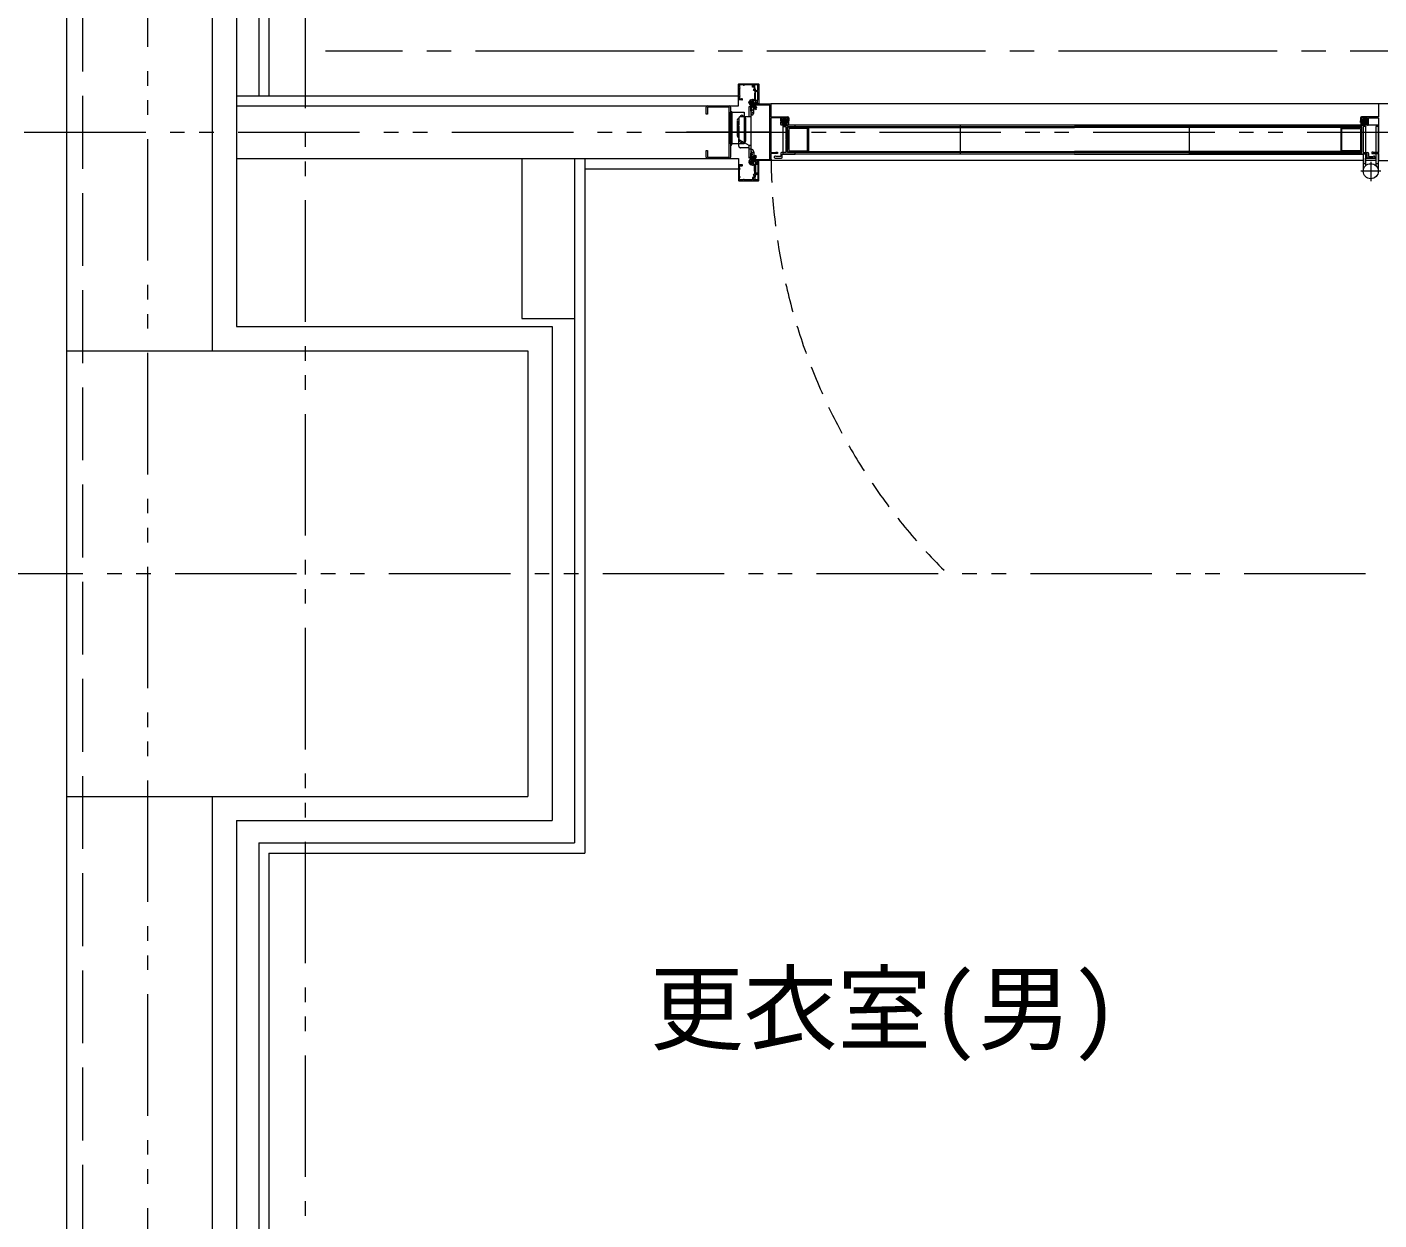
# Model space of a CAD drawing. Units: millimetres at full size. Extents: x -12803 to 120774, y -9413 to 101127.
# Drawn here: x 78931 to 80600, y 10753 to 12226 of the extents above; entities that cross this region are included whole.
import ezdxf
from ezdxf.enums import TextEntityAlignment as Align

# ---------------------------------------------------------------- set-up
doc = ezdxf.new("R2010")
doc.units = ezdxf.units.MM
doc.header["$LTSCALE"] = 30
for name, pattern in [('CHAIN2', [12, 9, -1, 1, -1]), ('DASHED1', [1.8, 1.2, -0.6]), ('DASHED3', [4, 3, -1]), ('DOUBLE_CHAIN1', [8.8, 5, -1, 0.6, -0.6, 0.6, -1])]:
    doc.linetypes.add(name, pattern=pattern)
doc.layers.add('0-0_NoName', color=7, linetype='Continuous')
doc.layers.add('2-E_AIHO12-部屋名', color=7, linetype='Continuous')
for name, color, linetype, lineweight in [('2-0_通芯', 7, 'DOUBLE_CHAIN1', 15), ('2-1_躯体', 7, 'Continuous', 15), ('2-2_間仕切り芯', 7, 'DOUBLE_CHAIN1', 15), ('2-3_間仕切り', 7, 'Continuous', 15), ('2-A_建具', 7, 'Continuous', 15), ('3-2_AIHO08-壁芯', 7, 'CHAIN2', 15)]:
    doc.layers.add(name, color=color, linetype=linetype, lineweight=lineweight)
doc.styles.add('ＭＳ ゴシック', font='')
doc.styles.get('ＭＳ ゴシック').set_extended_font_data('MS Gothic')

# ---------------------------------------------------------------- blocks, each defined once
blk = doc.blocks.new('グループ部品-732')
at = {"layer": '2-0_通芯'}
for p, q in [((79079.36, 20799.98), (79079.36, 5670.44)), ((74361.66, 11551.41), (120774.36, 11551.41))]:
    blk.add_line(p, q, dxfattribs=at)
at = {"layer": '2-1_躯体'}
for p, q in [((78979.36, 12381.41), (78979.36, 6706.41)), ((79159.36, 12341.41), (79159.36, 11826.41)), ((78979.36, 11826.41), (79549.36, 11826.41)), ((79549.36, 11826.41), (79549.36, 11276.41)), ((78979.36, 11276.41), (79549.36, 11276.41)), ((79159.36, 11276.41), (79159.36, 7276.41))]:
    blk.add_line(p, q, dxfattribs=at)
at = {"layer": '2-1_躯体', "linetype": 'DASHED3'}
blk.add_line((78999.36, 12381.41), (78999.36, 6726.41), dxfattribs=at)
at = {"layer": '2-2_間仕切り芯'}
blk.add_line((77079.36, 12096.41), (82717.65, 12096.41), dxfattribs=at)
at = {"layer": '2-3_間仕切り'}
for p, q in [((79189.36, 12341.41), (79189.36, 11856.41)), ((79216.86, 12341.41), (79216.86, 12141.41)), ((79229.36, 12341.41), (79229.36, 12141.41)), ((79189.36, 12141.41), (79809.36, 12141.41)), ((79189.36, 12128.91), (79809.36, 12128.91)), ((79189.36, 12063.91), (79809.36, 12063.91)), ((79541.86, 12063.91), (79541.86, 11866.41)), ((79606.86, 12063.91), (79606.86, 11218.91)), ((79619.36, 12063.91), (79619.36, 11206.41)), ((79619.36, 12051.41), (79809.36, 12051.41)), ((79189.36, 11856.41), (79579.36, 11856.41)), ((79541.86, 11866.41), (79606.86, 11866.41)), ((79579.36, 11856.41), (79579.36, 11246.41)), ((79189.36, 11246.41), (79579.36, 11246.41)), ((79216.86, 11218.91), (79216.86, 9341.41)), ((79216.86, 11218.91), (79606.86, 11218.91)), ((79229.36, 11206.41), (79619.36, 11206.41)), ((79229.36, 11206.41), (79229.36, 9341.41))]:
    blk.add_line(p, q, dxfattribs=at)
blk.add_lwpolyline([(79189.36, 11246.41), (79189.36, 7306.41), (79579.36, 7306.41), (79579.36, 6916.41), (84969.36, 6916.41)], dxfattribs=at)
at = {"layer": '2-A_建具'}
for p, q in [((79809.36, 12128.91), (79809.36, 12155.91)), ((79813.61, 12136.41), (79809.86, 12136.41)), ((79826.24, 12132.8), (79823.78, 12137.06)), ((79828.69, 12135.56), (79828.04, 12136.48)), ((79769.36, 12118.91), (79769.36, 12127.31)), ((79770.96, 12128.91), (79797.76, 12128.91)), ((79799.36, 12127.31), (79799.36, 12065.51)), ((79799.36, 12082.1), (79799.36, 12121.1)), ((79822.63, 12132.06), (79822.15, 12133.08)), ((79828.69, 12135.56), (79822.63, 12132.06)), ((79827.72, 12134.19), (79824.29, 12132.21)), ((79824.34, 12132.14), (79824.77, 12132.14)), ((79824.36, 12131.41), (79849.36, 12131.41)), ((79824.36, 12122.41), (79824.36, 12131.41)), ((79825.36, 12122.41), (79824.36, 12122.41)), ((79826.27, 12120.42), (79824.36, 12119.51)), ((79824.36, 12119.11), (79824.36, 12119.41)), ((79824.41, 12132.51), (79824.51, 12132.34)), ((79824.69, 12131.53), (79827.76, 12134.12)), ((79824.69, 12131.53), (79825.12, 12131.53)), ((79825.83, 12133.1), (79824.77, 12132.14)), ((79824.82, 12132.06), (79824.77, 12132.14)), ((79824.95, 12131.08), (79825.04, 12130.93)), ((79825.04, 12130.93), (79828.11, 12133.51)), ((79825.04, 12130.93), (79825.47, 12130.93)), ((79827.54, 12133.74), (79825.12, 12131.53)), ((79825.17, 12131.46), (79825.12, 12131.53)), ((79825.17, 12131.46), (79827.59, 12133.66)), ((79826.01, 12123.54), (79825.36, 12122.41)), ((79825.39, 12130.32), (79825.82, 12130.32)), ((79825.46, 12130.11), (79825.46, 12124.41)), ((79847.96, 12130.11), (79825.46, 12130.11)), ((79825.46, 12124.41), (79826.01, 12124.41)), ((79827.89, 12133.13), (79825.47, 12130.93)), ((79825.52, 12130.85), (79825.47, 12130.93)), ((79828.73, 12132.45), (79825.65, 12129.87)), ((79825.65, 12129.87), (79825.87, 12130.24)), ((79825.65, 12129.87), (79825.74, 12129.71)), ((79825.74, 12129.71), (79828.81, 12132.3)), ((79825.74, 12129.71), (79826.17, 12129.71)), ((79825.87, 12130.24), (79825.82, 12130.32)), ((79825.87, 12130.24), (79828.29, 12132.45)), ((79829.08, 12131.84), (79826, 12129.26)), ((79826, 12129.26), (79826.22, 12129.64)), ((79826, 12129.26), (79826.09, 12129.11)), ((79826.01, 12124.41), (79826.01, 12123.54)), ((79826.09, 12129.11), (79829.16, 12131.69)), ((79826.09, 12129.11), (79826.52, 12129.11)), ((79828.59, 12131.92), (79826.17, 12129.71)), ((79826.22, 12129.64), (79826.17, 12129.71)), ((79826.22, 12129.64), (79828.64, 12131.84)), ((79829.43, 12131.24), (79826.35, 12128.65)), ((79826.35, 12128.65), (79826.57, 12129.03)), ((79826.35, 12128.65), (79826.44, 12128.5)), ((79828.63, 12128.88), (79826.37, 12129.28)), ((79826.44, 12128.5), (79829.51, 12131.09)), ((79826.44, 12128.5), (79826.87, 12128.5)), ((79828.94, 12131.31), (79826.52, 12129.11)), ((79826.57, 12129.03), (79826.52, 12129.11)), ((79826.57, 12129.03), (79828.99, 12131.24)), ((79829.78, 12130.63), (79826.7, 12128.05)), ((79826.7, 12128.05), (79826.92, 12128.43)), ((79826.7, 12128.05), (79826.79, 12127.9)), ((79827.34, 12130.9), (79826.74, 12131.94)), ((79826.79, 12127.9), (79829.86, 12130.48)), ((79826.79, 12127.9), (79827.22, 12127.9)), ((79829.29, 12130.71), (79826.87, 12128.5)), ((79826.92, 12128.43), (79826.87, 12128.5)), ((79826.92, 12128.43), (79829.34, 12130.63)), ((79829.23, 12129.27), (79827.05, 12127.44)), ((79827.05, 12127.44), (79827.27, 12127.82)), ((79827.05, 12127.44), (79827.14, 12127.29)), ((79827.14, 12127.29), (79829.27, 12129.08)), ((79827.14, 12127.29), (79827.57, 12127.29)), ((79829.64, 12130.1), (79827.22, 12127.9)), ((79827.27, 12127.82), (79827.22, 12127.9)), ((79827.27, 12127.82), (79829.69, 12130.03)), ((79827.4, 12134.24), (79827.5, 12134.07)), ((79827.76, 12134.12), (79827.54, 12133.74)), ((79827.59, 12133.66), (79827.54, 12133.74)), ((79829.32, 12128.88), (79827.57, 12127.29)), ((79827.62, 12127.21), (79827.57, 12127.29)), ((79829.47, 12128.27), (79827.58, 12127.18)), ((79827.58, 12127.18), (79828.72, 12125.2)), ((79828.03, 12133.66), (79827.59, 12133.66)), ((79827.72, 12134.19), (79827.76, 12134.12)), ((79827.84, 12130.03), (79831.12, 12124.34)), ((79828.11, 12133.51), (79827.89, 12133.13)), ((79827.94, 12133.06), (79827.89, 12133.13)), ((79828.38, 12133.06), (79827.94, 12133.06)), ((79828.03, 12133.66), (79828.11, 12133.51)), ((79828.29, 12132.45), (79828.24, 12132.53)), ((79828.73, 12132.45), (79828.29, 12132.45)), ((79828.81, 12132.3), (79828.59, 12131.92)), ((79828.64, 12131.84), (79828.59, 12131.92)), ((79829.08, 12131.84), (79828.64, 12131.84)), ((79829.1, 12126.45), (79828.68, 12125.27)), ((79828.72, 12125.2), (79830.53, 12125.07)), ((79828.73, 12132.45), (79828.81, 12132.3)), ((79829.16, 12131.69), (79828.94, 12131.31)), ((79828.99, 12131.24), (79828.94, 12131.31)), ((79829.43, 12131.24), (79828.99, 12131.24)), ((79829.08, 12131.84), (79829.16, 12131.69)), ((79829.9, 12126.45), (79829.2, 12129.4)), ((79829.51, 12131.09), (79829.29, 12130.71)), ((79829.34, 12130.63), (79829.29, 12130.71)), ((79829.78, 12130.63), (79829.34, 12130.63)), ((79829.43, 12131.24), (79829.51, 12131.09)), ((79829.86, 12130.48), (79829.64, 12130.1)), ((79829.69, 12130.03), (79829.64, 12130.1)), ((79830.13, 12130.03), (79829.64, 12129.61)), ((79830.13, 12130.03), (79829.69, 12130.03)), ((79829.72, 12129.46), (79830.21, 12129.87)), ((79829.78, 12130.63), (79829.86, 12130.48)), ((79829.9, 12126.45), (79830.53, 12125.07)), ((79830.39, 12128.81), (79829.99, 12129.5)), ((79830.13, 12130.03), (79830.21, 12129.87)), ((79830.44, 12128.83), (79830.18, 12128.68)), ((79830.79, 12125.22), (79830.53, 12125.07)), ((79831.22, 12126.87), (79830.61, 12125.54)), ((79830.61, 12125.54), (79830.79, 12125.22)), ((79831.58, 12126.85), (79830.79, 12125.22)), ((79847.96, 12062.71), (79847.96, 12130.11)), ((80224.36, 12131.41), (79849.06, 12131.41)), ((79849.36, 12131.41), (79849.36, 12115.41)), ((80599.46, 12131.41), (80224.36, 12131.41)), ((80599.36, 12131.41), (80599.36, 12115.41)), ((80624.36, 12131.41), (80599.36, 12131.41)), ((79799.36, 12108.53), (79797.76, 12106.93)), ((79799.36, 12106.41), (79797.76, 12104.81)), ((79809.56, 12104.2), (79809.56, 12088.93)), ((79826.25, 12117.82), (79824.36, 12116.94)), ((79849.36, 12115.41), (79870.36, 12115.41)), ((79849.36, 12114.11), (79849.36, 12071.51)), ((79861.36, 12114.11), (79849.36, 12114.11)), ((79861.36, 12110.41), (79861.36, 12114.11)), ((79861.56, 12105.91), (79861.56, 12109.41)), ((79861.56, 12109.41), (79864.56, 12109.41)), ((79861.56, 12108.32), (79861.87, 12108.01)), ((79871.16, 12108.01), (79861.56, 12108.01)), ((79861.88, 12109.41), (79863.28, 12108.01)), ((79862.86, 12105.41), (79862.06, 12105.41)), ((79864.36, 12109.41), (79862.36, 12109.41)), ((79862.66, 12114.11), (79862.66, 12110.41)), ((79870.06, 12114.11), (79862.66, 12114.11)), ((79862.66, 12110.41), (79864.36, 12111.03)), ((79863.27, 12111.74), (79865.36, 12113.41)), ((79863.29, 12109.41), (79864.69, 12108.01)), ((79863.36, 12108.01), (79863.36, 12105.91)), ((79863.56, 12111.97), (79864.02, 12111.51)), ((79864.9, 12112.06), (79863.62, 12111.26)), ((79864.34, 12112.6), (79864.89, 12112.06)), ((79864.36, 12111.03), (79864.36, 12109.41)), ((79864.36, 12069.41), (79864.36, 12105.41)), ((80224.36, 12105.41), (79864.36, 12105.41)), ((79869.16, 12106.61), (79864.46, 12106.61)), ((79864.46, 12105.41), (79870.66, 12105.41)), ((79864.56, 12109.41), (79865.34, 12111.71)), ((79864.59, 12109.52), (79866.11, 12108.01)), ((79864.95, 12110.58), (79867.52, 12108.01)), ((79865.13, 12113.23), (79867.75, 12110.62)), ((79865.31, 12111.63), (79868.94, 12108.01)), ((79865.36, 12113.41), (79867.36, 12113.41)), ((79866.37, 12113.41), (79867.67, 12112.11)), ((79869.44, 12111.74), (79867.36, 12113.41)), ((79868.16, 12109.41), (79867.37, 12111.71)), ((79867.82, 12112.06), (79869.1, 12111.26)), ((79868.16, 12109.41), (79871.16, 12109.41)), ((79868.36, 12111.03), (79870.06, 12110.41)), ((79868.36, 12109.41), (79868.36, 12111.03)), ((79870.36, 12109.41), (79868.36, 12109.41)), ((79868.95, 12109.41), (79870.35, 12108.01)), ((79869.36, 12106.81), (79869.36, 12108.01)), ((79869.86, 12102.56), (79870.36, 12103.06)), ((79869.86, 12099.56), (79869.86, 12102.56)), ((79870.06, 12110.41), (79870.06, 12114.11)), ((79870.16, 12103.46), (80224.36, 12103.46)), ((79870.36, 12103.06), (79870.86, 12103.06)), ((79870.37, 12109.41), (79871.16, 12108.62)), ((79870.86, 12103.06), (79870.86, 12102.26)), ((79871.16, 12109.41), (79871.16, 12105.91)), ((79871.36, 12114.41), (79871.36, 12110.41)), ((79871.36, 12108.41), (79871.36, 12110.41)), ((80082.86, 12105.41), (79878.76, 12105.41)), ((79879.36, 12104.48), (79879.36, 12105.41)), ((80082.96, 12105.41), (80082.96, 12069.41)), ((80599.36, 12105.41), (80224.36, 12105.41)), ((80578.56, 12103.46), (80224.36, 12103.46)), ((80365.76, 12105.41), (80365.76, 12069.41)), ((80569.66, 12105.41), (80365.86, 12105.41)), ((80577.36, 12114.41), (80577.36, 12110.41)), ((80577.36, 12108.41), (80577.36, 12110.41)), ((80580.56, 12109.41), (80577.56, 12109.41)), ((80578.35, 12109.41), (80577.56, 12108.62)), ((80577.56, 12109.41), (80577.56, 12105.91)), ((80577.56, 12108.01), (80587.16, 12108.01)), ((80577.86, 12103.06), (80577.86, 12102.26)), ((80578.36, 12103.06), (80577.86, 12103.06)), ((80584.26, 12105.41), (80578.06, 12105.41)), ((80599.36, 12115.41), (80578.36, 12115.41)), ((80579.76, 12109.41), (80578.36, 12108.01)), ((80578.36, 12109.41), (80580.36, 12109.41)), ((80578.86, 12102.56), (80578.36, 12103.06)), ((80578.66, 12114.11), (80586.06, 12114.11)), ((80578.66, 12110.41), (80578.66, 12114.11)), ((80580.36, 12111.03), (80578.66, 12110.41)), ((80578.86, 12099.56), (80578.86, 12102.56)), ((80579.27, 12111.74), (80581.36, 12113.41)), ((80579.36, 12106.81), (80579.36, 12108.01)), ((80579.56, 12106.61), (80584.26, 12106.61)), ((80580.9, 12112.06), (80579.62, 12111.25)), ((80583.4, 12111.63), (80579.77, 12108.01)), ((80580.36, 12109.41), (80580.36, 12111.03)), ((80580.56, 12109.41), (80581.34, 12111.71)), ((80583.66, 12103.41), (80580.66, 12103.41)), ((80583.58, 12113.23), (80580.97, 12110.61)), ((80582.35, 12113.41), (80581.05, 12112.11)), ((80583.76, 12110.58), (80581.19, 12108.01)), ((80583.36, 12113.41), (80581.36, 12113.41)), ((80584.12, 12109.52), (80582.6, 12108.01)), ((80585.44, 12111.74), (80583.36, 12113.41)), ((80583.66, 12103.41), (80583.66, 12071.21)), ((80584.37, 12112.6), (80583.82, 12112.06)), ((80583.82, 12112.06), (80585.1, 12111.25)), ((80585.42, 12109.41), (80584.02, 12108.01)), ((80584.36, 12111.03), (80584.36, 12109.41)), ((80586.06, 12110.41), (80584.36, 12111.03)), ((80584.36, 12109.41), (80586.36, 12109.41)), ((80585.15, 12111.97), (80584.69, 12111.51)), ((80585.36, 12108.01), (80585.36, 12105.91)), ((80586.83, 12109.41), (80585.43, 12108.01)), ((80585.86, 12105.41), (80586.66, 12105.41)), ((80586.06, 12114.11), (80586.06, 12110.41)), ((80587.16, 12108.32), (80586.85, 12108.01)), ((80587.16, 12105.91), (80587.16, 12109.41)), ((80587.36, 12114.11), (80599.36, 12114.11)), ((80587.36, 12110.41), (80587.36, 12114.11)), ((80596.36, 12103.41), (80596.36, 12071.51)), ((80599.36, 12103.41), (80596.36, 12103.41)), ((80599.36, 12114.11), (80599.36, 12071.51)), ((80599.36, 12048.41), (80599.36, 12105.41)), ((79849.36, 12096.41), (79744.96, 12096.41)), ((79870.16, 12099.26), (79869.86, 12099.56)), ((79870.16, 12087.71), (79870.16, 12099.26)), ((79870.46, 12087.71), (79870.16, 12087.71)), ((79870.16, 12087.11), (79870.46, 12087.11)), ((79870.16, 12075.56), (79870.16, 12087.11)), ((79870.46, 12087.11), (79870.46, 12087.71)), ((79870.86, 12102.26), (79895.86, 12102.26)), ((79870.9, 12102.41), (80224.36, 12102.41)), ((79871.16, 12102.26), (80224.36, 12102.26)), ((79894.66, 12101.16), (79871.36, 12101.16)), ((79871.36, 12101.16), (79871.36, 12073.66)), ((79894.66, 12073.66), (79894.66, 12101.16)), ((79895.56, 12087.71), (79895.56, 12087.11)), ((79895.86, 12087.71), (79895.56, 12087.71)), ((79895.56, 12087.11), (79895.86, 12087.11)), ((79895.86, 12102.26), (79895.86, 12087.71)), ((79895.86, 12087.11), (79895.86, 12072.56)), ((80577.82, 12102.41), (80224.36, 12102.41)), ((80577.56, 12102.26), (80224.36, 12102.26)), ((80552.86, 12102.26), (80552.86, 12087.71)), ((80577.86, 12102.26), (80552.86, 12102.26)), ((80552.86, 12087.71), (80553.16, 12087.71)), ((80552.86, 12087.11), (80552.86, 12072.56)), ((80553.16, 12087.11), (80552.86, 12087.11)), ((80553.16, 12087.71), (80553.16, 12087.11)), ((80554.06, 12101.16), (80577.36, 12101.16)), ((80554.06, 12073.66), (80554.06, 12101.16)), ((80577.36, 12101.16), (80577.36, 12073.66)), ((80578.26, 12087.71), (80578.56, 12087.71)), ((80578.26, 12087.11), (80578.26, 12087.71)), ((80578.56, 12087.11), (80578.26, 12087.11)), ((80578.56, 12099.26), (80578.86, 12099.56)), ((80578.56, 12087.71), (80578.56, 12099.26)), ((80578.56, 12075.56), (80578.56, 12087.11)), ((79822.06, 12073.41), (79822.06, 12065.81)), ((79824.36, 12080.71), (79824.36, 12080.41)), ((79824.36, 12069.93), (79824.36, 12070.64)), ((79824.36, 12070.41), (79825.36, 12070.41)), ((79824.36, 12061.41), (79824.36, 12070.41)), ((79825.36, 12070.41), (79826.01, 12069.28)), ((79826.01, 12069.28), (79826.01, 12068.41)), ((79849.36, 12071.51), (79855.36, 12071.51)), ((79849.36, 12070.41), (79849.36, 12061.41)), ((79857.36, 12070.41), (79849.36, 12070.41)), ((79855.36, 12071.51), (79855.66, 12071.81)), ((79855.66, 12071.81), (79857.36, 12071.81)), ((79857.36, 12071.81), (79857.36, 12070.41)), ((80224.36, 12069.41), (79864.36, 12069.41)), ((79869.86, 12075.26), (79870.16, 12075.56)), ((79869.86, 12072.26), (79869.86, 12075.26)), ((79870.36, 12071.76), (79869.86, 12072.26)), ((80224.36, 12071.36), (79870.16, 12071.36)), ((79870.86, 12071.76), (79870.36, 12071.76)), ((79870.86, 12072.56), (79870.86, 12071.76)), ((79895.86, 12072.56), (79870.86, 12072.56)), ((79871.16, 12072.56), (80224.36, 12072.56)), ((79871.16, 12072.41), (80224.36, 12072.41)), ((79871.36, 12073.66), (79894.66, 12073.66)), ((80082.86, 12069.41), (79878.76, 12069.41)), ((80577.56, 12072.56), (80224.36, 12072.56)), ((80577.56, 12072.41), (80224.36, 12072.41)), ((80224.36, 12071.36), (80578.56, 12071.36)), ((80224.36, 12069.41), (80580.66, 12069.41)), ((80569.66, 12069.41), (80365.86, 12069.41)), ((80552.86, 12072.56), (80577.86, 12072.56)), ((80577.36, 12073.66), (80554.06, 12073.66)), ((80577.86, 12072.56), (80577.86, 12071.76)), ((80577.86, 12071.76), (80578.36, 12071.76)), ((80578.36, 12071.76), (80578.86, 12072.26)), ((80578.86, 12075.26), (80578.56, 12075.56)), ((80578.86, 12072.26), (80578.86, 12075.26)), ((80580.66, 12069.41), (80580.66, 12048.41)), ((80583.66, 12069.41), (80583.66, 12055.14)), ((80591.36, 12071.81), (80591.36, 12070.41)), ((80593.06, 12071.81), (80591.36, 12071.81)), ((80591.36, 12070.41), (80599.36, 12070.41)), ((80593.36, 12071.51), (80593.06, 12071.81)), ((80599.36, 12071.51), (80593.36, 12071.51)), ((80596.36, 12070.41), (80596.36, 12055.14)), ((80599.36, 12070.41), (80599.36, 12061.41)), ((79797.76, 12063.91), (79770.96, 12063.91)), ((79809.36, 12063.91), (79809.36, 12036.91)), ((79813.61, 12056.41), (79809.86, 12056.41)), ((79822.63, 12060.76), (79822.15, 12059.74)), ((79822.63, 12060.76), (79828.69, 12057.26)), ((79826.24, 12060.02), (79823.78, 12055.76)), ((79824.29, 12060.61), (79824.34, 12060.68)), ((79824.29, 12060.61), (79827.72, 12058.63)), ((79828.11, 12059.31), (79824.34, 12060.68)), ((79824.34, 12060.68), (79824.77, 12060.68)), ((79849.36, 12061.41), (79824.36, 12061.41)), ((79824.41, 12060.31), (79824.51, 12060.48)), ((79824.6, 12061.14), (79824.69, 12061.29)), ((79824.6, 12061.14), (79824.82, 12060.76)), ((79828.46, 12059.91), (79824.69, 12061.29)), ((79824.69, 12061.29), (79825.12, 12061.29)), ((79824.82, 12060.76), (79824.77, 12060.68)), ((79824.77, 12060.68), (79827.89, 12059.69)), ((79827.94, 12059.76), (79824.82, 12060.76)), ((79824.95, 12061.74), (79825.17, 12061.36)), ((79825.17, 12061.36), (79825.12, 12061.29)), ((79825.12, 12061.29), (79828.24, 12060.29)), ((79825.3, 12062.35), (79825.39, 12062.5)), ((79825.3, 12062.35), (79825.52, 12061.97)), ((79825.3, 12062.35), (79829.08, 12060.98)), ((79825.39, 12062.5), (79825.82, 12062.5)), ((79829.16, 12061.13), (79825.39, 12062.5)), ((79825.46, 12068.41), (79825.46, 12062.71)), ((79826.01, 12068.41), (79825.46, 12068.41)), ((79825.46, 12062.71), (79847.96, 12062.71)), ((79825.52, 12061.97), (79825.47, 12061.89)), ((79828.64, 12060.98), (79825.52, 12061.97)), ((79825.65, 12062.96), (79825.74, 12063.11)), ((79825.65, 12062.96), (79825.87, 12062.58)), ((79825.65, 12062.96), (79829.43, 12061.58)), ((79825.74, 12063.11), (79826.17, 12063.11)), ((79829.51, 12061.73), (79825.74, 12063.11)), ((79825.87, 12062.58), (79825.82, 12062.5)), ((79825.82, 12062.5), (79828.94, 12061.51)), ((79828.99, 12061.58), (79825.87, 12062.58)), ((79826, 12063.56), (79826.09, 12063.71)), ((79826, 12063.56), (79826.22, 12063.18)), ((79826, 12063.56), (79829.78, 12062.19)), ((79826.09, 12063.71), (79826.52, 12063.71)), ((79829.86, 12062.34), (79826.09, 12063.71)), ((79826.22, 12063.18), (79826.17, 12063.11)), ((79826.17, 12063.11), (79829.29, 12062.11)), ((79826.18, 12059.52), (79827.54, 12059.08)), ((79829.34, 12062.19), (79826.22, 12063.18)), ((79826.35, 12064.17), (79826.44, 12064.32)), ((79826.35, 12064.17), (79826.57, 12063.79)), ((79826.35, 12064.17), (79830.13, 12062.79)), ((79826.44, 12064.32), (79826.87, 12064.32)), ((79830.21, 12062.95), (79826.44, 12064.32)), ((79826.57, 12063.79), (79826.52, 12063.71)), ((79826.52, 12063.71), (79829.64, 12062.72)), ((79829.69, 12062.79), (79826.57, 12063.79)), ((79826.68, 12063.54), (79828.94, 12063.94)), ((79826.7, 12064.77), (79826.79, 12064.93)), ((79826.7, 12064.77), (79826.92, 12064.39)), ((79826.7, 12064.77), (79827.3, 12064.56)), ((79827.34, 12061.92), (79826.74, 12060.88)), ((79827.39, 12064.71), (79826.79, 12064.93)), ((79826.92, 12064.39), (79826.87, 12064.32)), ((79826.87, 12064.32), (79829.99, 12063.33)), ((79830.04, 12063.4), (79826.92, 12064.39)), ((79827.62, 12065.61), (79827.22, 12064.93)), ((79827.4, 12058.58), (79827.5, 12058.75)), ((79827.59, 12059.16), (79827.54, 12059.08)), ((79827.76, 12058.7), (79827.54, 12059.08)), ((79827.58, 12065.64), (79827.84, 12065.49)), ((79829.9, 12066.37), (79827.71, 12064.28)), ((79827.8, 12064.37), (79830.48, 12063.4)), ((79827.84, 12062.79), (79831.12, 12068.48)), ((79827.94, 12059.76), (79827.89, 12059.69)), ((79828.11, 12059.31), (79827.89, 12059.69)), ((79830.56, 12063.55), (79827.94, 12064.51)), ((79828.69, 12057.26), (79828.04, 12056.34)), ((79828.09, 12064.65), (79830.34, 12063.93)), ((79828.29, 12060.37), (79828.24, 12060.29)), ((79828.46, 12059.91), (79828.24, 12060.29)), ((79828.38, 12059.76), (79828.46, 12059.91)), ((79828.55, 12065.08), (79830.44, 12063.99)), ((79828.64, 12060.98), (79828.59, 12060.9)), ((79828.81, 12060.52), (79828.59, 12060.9)), ((79829.08, 12060.98), (79828.64, 12060.98)), ((79828.72, 12067.62), (79830.53, 12067.75)), ((79828.88, 12067.3), (79830.35, 12067.43)), ((79828.99, 12061.58), (79828.94, 12061.51)), ((79829.16, 12061.13), (79828.94, 12061.51)), ((79829.43, 12061.58), (79828.99, 12061.58)), ((79829.08, 12060.98), (79829.16, 12061.13)), ((79829.34, 12062.19), (79829.29, 12062.11)), ((79829.51, 12061.73), (79829.29, 12062.11)), ((79829.78, 12062.19), (79829.34, 12062.19)), ((79829.43, 12061.58), (79829.51, 12061.73)), ((79829.69, 12062.79), (79829.64, 12062.72)), ((79829.86, 12062.34), (79829.64, 12062.72)), ((79830.13, 12062.79), (79829.69, 12062.79)), ((79829.78, 12062.19), (79829.86, 12062.34)), ((79829.9, 12066.37), (79830.79, 12067.6)), ((79830.04, 12063.4), (79829.99, 12063.33)), ((79830.21, 12062.95), (79829.99, 12063.33)), ((79830.48, 12063.4), (79830.04, 12063.4)), ((79830.13, 12062.79), (79830.21, 12062.95)), ((79830.31, 12065.67), (79831.54, 12065.9)), ((79830.39, 12064.01), (79830.34, 12063.93)), ((79830.56, 12063.55), (79830.34, 12063.93)), ((79830.35, 12067.43), (79830.53, 12067.75)), ((79830.44, 12063.99), (79831.58, 12065.97)), ((79830.48, 12063.4), (79830.56, 12063.55)), ((79830.53, 12067.75), (79830.79, 12067.6)), ((79831.58, 12065.97), (79830.79, 12067.6)), ((80224.36, 12061.41), (79849.36, 12061.41)), ((79854.61, 12064.41), (79862.36, 12064.41)), ((80580.66, 12061.41), (80224.36, 12061.41)), ((80596.36, 12061.41), (80583.66, 12061.41)), ((80594.1, 12064.41), (80586.35, 12064.41)), ((80599.36, 12061.41), (80624.36, 12061.41))]:
    blk.add_line(p, q, dxfattribs=at)
at = {"layer": '2-A_建具', "linetype": 'DASHED3'}
for p, q in [((79801.66, 12082.1), (79801.66, 12121.1)), ((79822.06, 12127.91), (79822.06, 12115.41)), ((79824.36, 12127.91), (79822.06, 12127.91)), ((79824.36, 12127.91), (79824.36, 12064.91)), ((79824.36, 12122.06), (79825.28, 12122.5)), ((79825.86, 12126.37), (79826.37, 12129.28)), ((79825.86, 12123.4), (79825.86, 12126.37)), ((79828.39, 12127.47), (79826.12, 12127.87)), ((79828.16, 12126.17), (79828.63, 12128.88)), ((79828.16, 12123.4), (79828.16, 12126.17)), ((79828.16, 12120.81), (79828.16, 12123.35)), ((79809.56, 12113.41), (79809.56, 12105.62)), ((79824.36, 12115.41), (79811.56, 12115.41)), ((79809.56, 12079.41), (79809.56, 12088.93)), ((79810.56, 12087.2), (79822.06, 12080.56)), ((79816.36, 12082.1), (79799.36, 12082.1)), ((79822.06, 12077.41), (79811.56, 12077.41)), ((79822.06, 12080.56), (79822.06, 12064.91)), ((79822.06, 12080.56), (79824.36, 12080.56)), ((79822.06, 12076.05), (79824.36, 12076.05)), ((79826.25, 12075), (79824.36, 12075.88)), ((79824.36, 12073.34), (79825.28, 12072.91)), ((79824.36, 12070.76), (79825.86, 12070.05)), ((79825.86, 12072.01), (79825.86, 12068.21)), ((79828.16, 12070.94), (79825.86, 12070.94)), ((79828.16, 12072.01), (79828.16, 12068.41)), ((79822.06, 12065.81), (79824.36, 12065.81)), ((79822.06, 12064.91), (79824.36, 12064.91)), ((79825.86, 12068.21), (79826.68, 12063.54)), ((79828.16, 12068.41), (79828.94, 12063.94)), ((80590.01, 12060), (80590.01, 12036.07)), ((80602.35, 12048.41), (80577.79, 12048.41))]:
    blk.add_line(p, q, dxfattribs=at)
at = {"layer": '2-A_建具'}
for points in [[(79809.86, 12156.41), (79833.86, 12156.41), (79834.36, 12155.91)], [(79810.66, 12154.61), (79810.66, 12152.43), (79810.77, 12152.2)], [(79815.07, 12154.99), (79814.83, 12155.11), (79811.16, 12155.11)], [(79832.56, 12155.11), (79827.56, 12155.11), (79827.56, 12153.08), (79827.96, 12152.51), (79827.96, 12152.01), (79826.56, 12152.01), (79826.56, 12155.11), (79816.88, 12155.11), (79816.64, 12154.99)], [(79828.52, 12154.86), (79827.4, 12152.92), (79828.2, 12152.7), (79829.11, 12149.31), (79828.06, 12149.31)], [(79830.46, 12141.87), (79830.46, 12148.92), (79829.46, 12152.65), (79829.46, 12154.61)], [(79834.36, 12155.91), (79834.36, 12131.41), (79829.8, 12131.41)], [(79830.96, 12147.91), (79833.06, 12147.91), (79833.06, 12154.61)], [(79810.77, 12150.62), (79810.66, 12150.39), (79810.66, 12142.43), (79810.77, 12142.2)], [(79810.77, 12140.62), (79810.66, 12140.39), (79810.66, 12138.11)], [(79811.16, 12137.61), (79812.87, 12137.61), (79813.08, 12137.7)], [(79829.26, 12147.11), (79829.26, 12144.71), (79828.96, 12144.41), (79828.96, 12135.71), (79826.05, 12134.03), (79825.95, 12133.84), (79825.47, 12133.56), (79825.25, 12133.57), (79822.45, 12131.95), (79823.57, 12130.01), (79824.36, 12130.01), (79824.36, 12131.41), (79826.51, 12131.41), (79828.98, 12132.84), (79829.8, 12131.41)], [(79826.25, 12136.88), (79826.37, 12134.86), (79825.69, 12133.76)], [(79831.86, 12134.2), (79831.58, 12132.61), (79830.46, 12132.61), (79830.46, 12140.95), (79830.34, 12141.14), (79830.34, 12141.69), (79830.46, 12141.87)], [(79830.46, 12133.35), (79830.68, 12135.91), (79833.06, 12135.91), (79833.06, 12146.91), (79830.96, 12146.91)], [(79769.36, 12065.51), (79769.36, 12073.91), (79770.96, 12073.91), (79770.96, 12065.51), (79797.76, 12065.51), (79797.76, 12127.31), (79770.96, 12127.31), (79770.96, 12118.91), (79769.36, 12118.91)], [(79822.7, 12134.83), (79824.39, 12133.71), (79825.69, 12133.76)], [(79824.29, 12132.21), (79824.34, 12132.14), (79824.72, 12132.46)], [(79827.29, 12133.95), (79824.6, 12131.68), (79824.69, 12131.53)], [(79824.6, 12131.68), (79824.82, 12132.06), (79826.18, 12133.3)], [(79828.03, 12133.66), (79824.95, 12131.08), (79825.17, 12131.46)], [(79828.38, 12133.06), (79825.3, 12130.47), (79825.39, 12130.32), (79828.46, 12132.91)], [(79825.3, 12130.47), (79825.52, 12130.85), (79827.94, 12133.06)], [(79828.38, 12133.06), (79828.46, 12132.91), (79828.24, 12132.53), (79825.82, 12130.32)], [(79829.96, 12126.36), (79829.1, 12126.45), (79828.28, 12127.59)], [(79830.61, 12125.54), (79829.65, 12129.59), (79831.22, 12126.87)], [(79830.21, 12129.87), (79829.99, 12129.5), (79829.81, 12129.32)], [(79830.44, 12128.83), (79831.58, 12126.85), (79831.22, 12126.87)], [(79832.86, 12131.41), (79832.86, 12134.81), (79831.73, 12134.81), (79831.45, 12133.22)], [(79865.32, 12103.48), (79867.93, 12103.48), (79867.93, 12088.07), (79868.06, 12087.88), (79868.06, 12086.94), (79867.93, 12086.75), (79867.93, 12071.34), (79862.43, 12071.34)], [(79878.36, 12071.34), (79869.86, 12071.34), (79869.86, 12103.48), (79874.56, 12103.48), (79874.56, 12103.78), (79875.16, 12103.78), (79875.16, 12103.48), (79875.56, 12103.48), (79875.56, 12103.78), (79876.16, 12103.78), (79876.16, 12103.48), (79878.36, 12103.48)], [(80569.35, 12104.48), (80569.35, 12105.41), (80583.38, 12105.41)], [(80570.35, 12071.34), (80578.85, 12071.34), (80578.85, 12103.48), (80574.14, 12103.48), (80574.14, 12103.78), (80573.54, 12103.78), (80573.54, 12103.48), (80573.14, 12103.48), (80573.14, 12103.78), (80572.54, 12103.78), (80572.54, 12103.48), (80570.35, 12103.48)], [(80583.38, 12103.48), (80580.78, 12103.48), (80580.78, 12088.07), (80580.64, 12087.88), (80580.64, 12086.94), (80580.78, 12086.75), (80580.78, 12071.34), (80586.28, 12071.34)], [(80587.16, 12109.41), (80584.16, 12109.41), (80583.37, 12111.71)], [(79861.43, 12070.34), (79861.43, 12066.34), (79855.66, 12066.34)], [(79863.36, 12065.41), (79863.36, 12069.41), (79879.36, 12069.41), (79879.36, 12070.34)], [(80585.35, 12065.41), (80585.35, 12069.41), (80569.35, 12069.41), (80569.35, 12070.34)], [(80587.28, 12070.34), (80587.28, 12066.34), (80593.05, 12066.34)], [(79810.77, 12052.2), (79810.66, 12052.43), (79810.66, 12054.71)], [(79811.16, 12055.21), (79812.87, 12055.21), (79813.08, 12055.12)], [(79829.26, 12045.71), (79829.26, 12048.11), (79828.96, 12048.41), (79828.96, 12057.11), (79826.05, 12058.79), (79825.95, 12058.99), (79825.47, 12059.26), (79825.25, 12059.25), (79822.45, 12060.87), (79823.57, 12062.81), (79824.36, 12062.81)], [(79822.7, 12057.99), (79824.39, 12059.11), (79825.69, 12059.06)], [(79824.36, 12061.41), (79826.51, 12061.41), (79828.98, 12059.98), (79829.8, 12061.41)], [(79824.6, 12061.14), (79828.38, 12059.76), (79827.94, 12059.76)], [(79824.72, 12060.36), (79828.03, 12059.16), (79828.11, 12059.31)], [(79824.95, 12061.74), (79828.73, 12060.37), (79828.81, 12060.52), (79825.04, 12061.89)], [(79824.95, 12061.74), (79825.04, 12061.89), (79825.47, 12061.89), (79828.59, 12060.9)], [(79828.73, 12060.37), (79828.29, 12060.37), (79825.17, 12061.36)], [(79826.25, 12055.94), (79826.37, 12057.96), (79825.69, 12059.06)], [(79828.03, 12059.16), (79827.59, 12059.16), (79825.83, 12059.72)], [(79826.79, 12064.93), (79827.22, 12064.93), (79827.47, 12064.85)], [(79827.72, 12058.63), (79827.76, 12058.7), (79827.29, 12058.87)], [(79830.35, 12067.43), (79827.31, 12064.58), (79828.88, 12067.3)], [(79827.58, 12065.64), (79828.72, 12067.62), (79828.88, 12067.3)], [(79829.96, 12066.46), (79830.31, 12065.67), (79829.73, 12064.39)], [(79834.36, 12036.91), (79834.36, 12061.41), (79829.8, 12061.41)], [(79831.86, 12058.62), (79831.58, 12060.21), (79830.46, 12060.21), (79830.46, 12051.87), (79830.34, 12051.69), (79830.34, 12051.14), (79830.46, 12050.95)], [(79830.46, 12059.47), (79830.68, 12056.91), (79833.06, 12056.91), (79833.06, 12045.91), (79830.96, 12045.91)], [(79832.86, 12061.41), (79832.86, 12058.01), (79831.73, 12058.01), (79831.45, 12059.6)], [(80580.66, 12057.91), (80583.66, 12057.91), (80583.66, 12064.41), (80596.36, 12064.41), (80596.36, 12057.91), (80599.36, 12057.91)], [(79809.86, 12036.41), (79833.86, 12036.41), (79834.36, 12036.91)], [(79810.77, 12042.2), (79810.66, 12042.43), (79810.66, 12050.39), (79810.77, 12050.62)], [(79810.66, 12038.21), (79810.66, 12040.39), (79810.77, 12040.62)], [(79815.07, 12037.83), (79814.83, 12037.71), (79811.16, 12037.71)], [(79832.56, 12037.71), (79827.56, 12037.71), (79827.56, 12039.74), (79827.96, 12040.31), (79827.96, 12040.81), (79826.56, 12040.81), (79826.56, 12037.71), (79816.88, 12037.71), (79816.64, 12037.83)], [(79828.52, 12037.96), (79827.4, 12039.9), (79828.2, 12040.12), (79829.11, 12043.51), (79828.06, 12043.51)], [(79830.46, 12050.95), (79830.46, 12043.9), (79829.46, 12040.17), (79829.46, 12038.21)], [(79830.96, 12044.91), (79833.06, 12044.91), (79833.06, 12038.21)]]:
    blk.add_lwpolyline(points, dxfattribs=at)
at = {"layer": '2-A_建具', "linetype": 'DASHED3'}
blk.add_lwpolyline([(79799.36, 12121.1), (79816.36, 12121.1), (79816.36, 12082.1)], dxfattribs=at)
at = {"layer": '2-A_建具'}
blk.add_circle((80590.01, 12048.41), 9.25, dxfattribs=at)
for centre, radius, start, end in [((79809.86, 12155.91), 0.5, 90.00001, 179.99999), ((79811.16, 12154.61), 0.5, 90.00001, 179.99999), ((79815.86, 12155.61), 1, 217.97987, 322.02013), ((79828.96, 12154.61), 0.5, 0, 150.00001), ((79832.56, 12154.61), 0.5, 0.00001, 89.99999), ((79809.86, 12136.91), 0.5, 180.00001, 269.99999), ((79811.16, 12138.11), 0.5, 180.00001, 269.99999), ((79810.16, 12151.41), 1, 307.97987, 52.02013), ((79810.16, 12141.41), 1, 307.97987, 52.02013), ((79813.61, 12137.16), 0.75, 270.00002, 134.41533), ((79828.86, 12128.27), 9, 104.11915, 135.88085), ((79826.98, 12135.74), 1.3, 35, 104.11915), ((79828.06, 12148.81), 0.5, 89.99999, 270.00001), ((79828.06, 12147.11), 1.2, 0.00001, 89.99999), ((79830.96, 12147.41), 0.5, 89.99999, 270.00001), ((79770.96, 12127.31), 1.6, 90.00191, 180), ((79797.76, 12127.31), 1.6, 0, 90), ((79799.36, 12120.5), 2, 336.42182, 90), ((79799.36, 12118.9), 2, 336.42182, 90), ((79799.36, 12117.3), 2, 336.42182, 90), ((79823.33, 12133.63), 1.3, 135.88085, 205), ((79823.97, 12132.26), 0.5, 30, 120), ((79824.86, 12123.4), 1, 295.33088, 0), ((79827.84, 12134.49), 0.5, 120, 210), ((79829.43, 12129.47), 0.248, 30, 197.19096), ((79830.96, 12133.31), 0.5, 175, 349.99999), ((79832.36, 12134.11), 0.5, 360, 170.00001), ((79799.36, 12115.7), 2, 336.42182, 90), ((79799.36, 12114.1), 2, 336.42182, 90), ((79799.36, 12112.5), 2, 336.42182, 90), ((79799.36, 12110.9), 2, 336.42182, 90), ((79799.36, 12109.3), 2, 336.42182, 90), ((79799.36, 12107.7), 2, 336.42182, 90), ((79799.36, 12106.1), 2, 336.42182, 90), ((79799.36, 12104.5), 2, 336.42182, 90), ((79799.36, 12102.9), 2, 336.42182, 90), ((79799.36, 12101.3), 2, 336.42182, 90), ((79809.56, 12111.41), 2, 90, 270), ((79809.56, 12109.81), 2, 156.42182, 270), ((79809.56, 12108.21), 2, 156.42182, 270), ((79809.56, 12106.61), 2, 156.42182, 270), ((79809.56, 12105.01), 2, 156.42182, 270), ((79809.56, 12103.41), 2, 156.42182, 270), ((79809.56, 12101.81), 2, 156.42182, 270), ((79808.86, 12104.91), 1, 314.427, 45.573), ((79813.36, 12115.41), 2, 0, 180), ((79816.36, 12113.05), 2, 336.42182, 90), ((79816.36, 12111.45), 2, 336.42182, 90), ((79816.36, 12109.85), 2, 336.42182, 90), ((79816.36, 12108.25), 2, 336.42182, 90), ((79816.36, 12106.65), 2, 336.42182, 90), ((79816.36, 12105.05), 2, 336.42182, 90), ((79816.36, 12103.45), 2, 336.42182, 90), ((79816.36, 12101.85), 2, 336.42182, 90), ((79862.36, 12110.41), 1, 180, 270), ((79862.06, 12105.91), 0.5, 180, 270), ((79862.86, 12105.91), 0.5, 270, 0), ((79863.46, 12111.51), 0.3, 128.58965, 302.24754), ((79864.46, 12106.01), 0.6, 90, 270), ((79865.32, 12104.45), 0.965, 90, 270), ((79865.06, 12111.81), 0.3, 341.20266, 122.24754), ((79867.66, 12111.81), 0.3, 57.75246, 198.79734), ((79869.26, 12111.51), 0.3, 237.75246, 51.41035), ((79869.16, 12106.81), 0.2, 270, 0), ((79870.36, 12114.41), 1, 0, 90), ((79870.36, 12110.41), 1, 270, 0), ((79870.66, 12105.91), 0.5, 270, 0), ((79878.36, 12104.48), 1, 270, 0), ((80570.35, 12104.48), 1, 180, 270), ((80578.36, 12114.41), 1, 90, 180), ((80578.36, 12110.41), 1, 180, 270), ((80578.06, 12105.91), 0.5, 180, 270), ((80579.46, 12111.51), 0.3, 128.58965, 302.24754), ((80579.56, 12106.81), 0.2, 180, 270), ((80581.06, 12111.81), 0.3, 341.20266, 122.24754), ((80583.66, 12111.81), 0.3, 57.75246, 198.79734), ((80583.38, 12104.45), 0.965, 270, 90), ((80584.26, 12106.01), 0.6, 270, 90), ((80585.26, 12111.51), 0.3, 237.75246, 51.41035), ((80585.86, 12105.91), 0.5, 180, 270), ((80586.36, 12110.41), 1, 270, 0), ((80586.66, 12105.91), 0.5, 270, 0), ((79799.36, 12099.7), 2, 336.42182, 90), ((79799.36, 12098.1), 2, 336.42182, 90), ((79799.36, 12096.5), 2, 336.42182, 90), ((79799.36, 12094.9), 2, 336.42182, 90), ((79799.36, 12093.3), 2, 336.42182, 90), ((79799.36, 12091.7), 2, 336.42182, 90), ((79799.36, 12090.1), 2, 336.42182, 90), ((79799.36, 12088.5), 2, 336.42182, 90), ((79799.36, 12086.9), 2, 336.42182, 90), ((79799.36, 12085.3), 2, 336.42182, 90), ((79809.56, 12100.21), 2, 156.42182, 270), ((79809.56, 12098.61), 2, 156.42182, 270), ((79809.56, 12097.01), 2, 156.42182, 270), ((79809.56, 12095.41), 2, 156.42182, 270), ((79809.56, 12093.81), 2, 156.42182, 270), ((79809.56, 12092.21), 2, 156.42182, 270), ((79811.56, 12088.93), 2, 180, 240), ((79812.15, 12086.28), 2, 149.98486, 329.98486), ((79816.36, 12100.25), 2, 336.42182, 90), ((79816.36, 12098.65), 2, 336.42182, 90), ((79816.36, 12097.05), 2, 336.42182, 90), ((79816.36, 12095.45), 2, 336.42182, 90), ((79816.36, 12093.85), 2, 336.42182, 90), ((79816.36, 12092.25), 2, 336.42182, 90), ((79816.36, 12090.65), 2, 336.42182, 90), ((79816.36, 12089.05), 2, 336.42182, 90), ((79816.36, 12087.45), 2, 336.42182, 90), ((79816.36, 12085.85), 2, 270, 90), ((79799.36, 12083.7), 2, 336.42182, 90), ((79799.36, 12082.1), 2, 270, 90), ((79813.54, 12085.48), 2, 216.40668, 329.98486), ((79862.43, 12070.34), 1, 90, 180), ((79878.36, 12070.34), 1, 0, 90), ((80570.35, 12070.34), 1, 90, 180), ((80586.28, 12070.34), 1, 0, 90), ((79770.96, 12065.51), 1.6, 180, 270), ((79797.76, 12065.51), 1.6, 270, 0), ((79809.86, 12055.91), 0.5, 90.00001, 179.99999), ((79811.16, 12054.71), 0.5, 90.00001, 179.99999), ((79813.61, 12055.66), 0.75, 225.58467, 89.99998), ((79823.33, 12059.19), 1.3, 155, 224.11915), ((79828.86, 12064.55), 9, 224.11915, 255.88085), ((79823.97, 12060.56), 0.5, 240, 330), ((79826.98, 12057.09), 1.3, 255.88085, 325), ((79827.53, 12064.45), 0.248, 150, 317.19096), ((79827.84, 12058.33), 0.5, 150, 240), ((79830.96, 12059.51), 0.5, 10.00001, 185), ((79832.36, 12058.71), 0.5, 189.99999, 0), ((79854.61, 12065.66), 1.25, 32.95652, 270), ((79862.36, 12065.41), 1, 270, 0), ((80586.35, 12065.41), 1, 180, 270), ((80594.1, 12065.66), 1.25, 270, 147.04348), ((79809.86, 12036.91), 0.5, 180.00001, 269.99999), ((79811.16, 12038.21), 0.5, 180.00001, 269.99999), ((79810.16, 12051.41), 1, 307.97987, 52.02013), ((79810.16, 12041.41), 1, 307.97987, 52.02013), ((79815.86, 12037.21), 1, 37.97987, 142.02013), ((79828.06, 12044.01), 0.5, 89.99999, 270.00001), ((79828.06, 12045.71), 1.2, 270.00001, 359.99999), ((79828.96, 12038.21), 0.5, 209.99999, 360), ((79830.96, 12045.41), 0.5, 89.99999, 270.00001), ((79832.56, 12038.21), 0.5, 270.00001, 359.99999)]:
    blk.add_arc(centre, radius, start, end, dxfattribs=at)
at = {"layer": '2-A_建具', "linetype": 'DASHED3'}
for centre, radius, start, end in [((79824.86, 12120.81), 3.3, 295, 0), ((79824.86, 12123.4), 3.3, 295.33088, 0), ((79811.56, 12113.41), 2, 90, 180), ((79811.56, 12079.41), 2, 180, 270), ((79824.86, 12072.01), 1, 0, 65), ((79824.86, 12072.01), 3.3, 0, 65)]:
    blk.add_arc(centre, radius, start, end, dxfattribs=at)
at = {"layer": '2-A_建具', "linetype": 'DASHED1'}
blk.add_arc((80578.56, 12071.36), 729.2, 180.07447, 225.01707, dxfattribs=at)
at = {"layer": '3-2_AIHO08-壁芯'}
blk.add_line((82274.36, 12196.41), (79299.36, 12196.41), dxfattribs=at)
at = {"layer": '2-E_AIHO12-部屋名', "style": 'ＭＳ ゴシック'}
blk.add_text('更衣室(男)', height=84.92, dxfattribs=at).set_placement((79699.85, 10946.48), align=Align.BOTTOM_LEFT)
blk = doc.blocks.new('グループ部品-763')
at = {"layer": '2-0_通芯'}
blk.add_line((79079.36, 20799.98), (79079.36, 5670.44), dxfattribs=at)
at = {"layer": '2-1_躯体'}
for p, q in [((78979.36, 11826.41), (79549.36, 11826.41)), ((79549.36, 11826.41), (79549.36, 11276.41)), ((78979.36, 11276.41), (79549.36, 11276.41))]:
    blk.add_line(p, q, dxfattribs=at)
at = {"layer": '3-2_AIHO08-壁芯'}
blk.add_line((82274.36, 12196.41), (79299.36, 12196.41), dxfattribs=at)

msp = doc.modelspace()

# ---------------------------------------------------------------- linework, layer by layer
at = {"layer": '2-0_通芯'}
msp.add_line((79274.36, 24156.41), (79274.36, 5670.44), dxfattribs=at)

# ---------------------------------------------------------------- block references
at = {"layer": '0-0_NoName'}
for name in ['グループ部品-732', 'グループ部品-763']:
    msp.add_blockref(name, (0, 0), dxfattribs=at)

doc.saveas('drawing.dxf')
